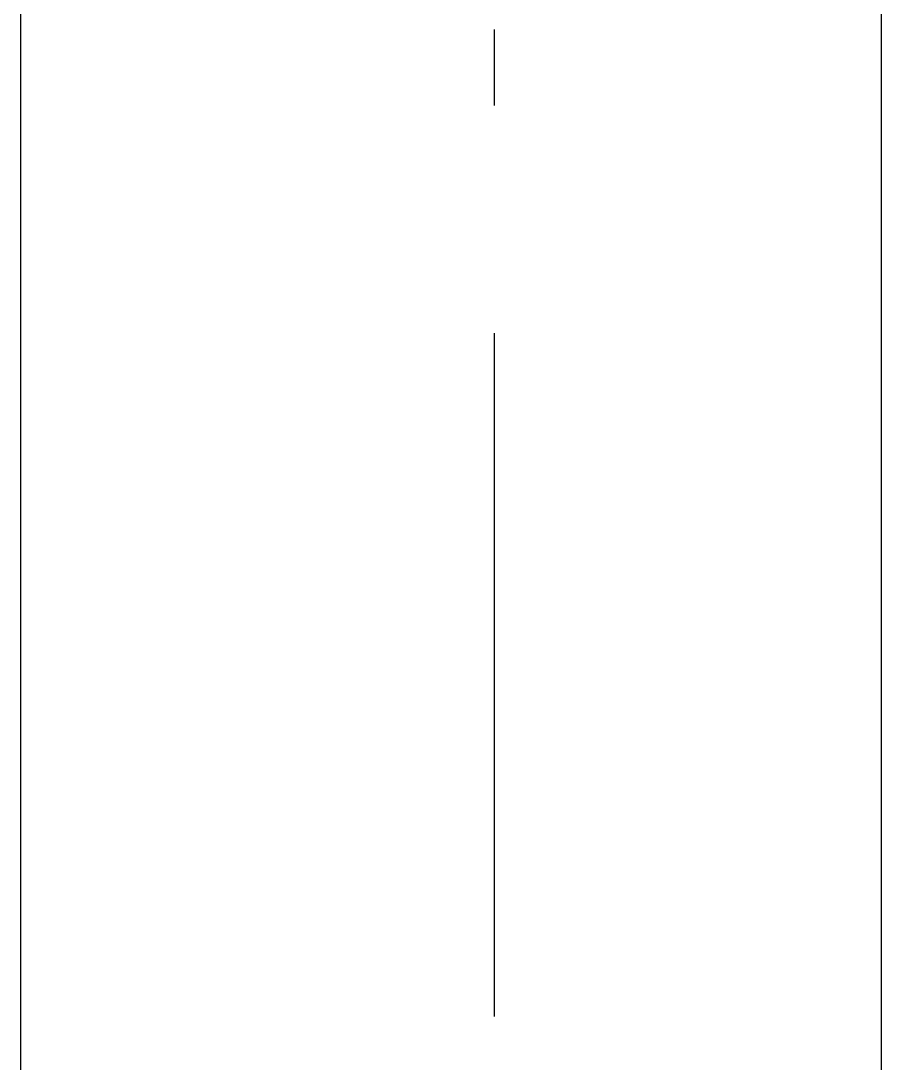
# Model space of a CAD drawing. Header units: centimetres. Extents: x -35664 to 50682, y -23001 to 23705.
# Drawn here: x 4994.69 to 5014.67, y -11519.11 to -11494.89 of the extents above; entities that cross this region are included whole.
import ezdxf

# ---------------------------------------------------------------- set-up
doc = ezdxf.new("R2010")
doc.units = ezdxf.units.CM
doc.linetypes.add('Style de ligne -6', pattern=[1.0416400000000001, 0.625, -0.20828, 0.06943000000000005, -0.13893])
doc.layers.add('B Général', color=252, linetype='Continuous')
doc.layers.add('prlm-Coupe', color=252, linetype='Continuous')

# ---------------------------------------------------------------- blocks, each defined once
blk = doc.blocks.new('B 90.Groupe-131-1')
at = {"layer": 'B Général', "flags": 128}
blk.add_lwpolyline([(4999.964720119699, -4106.249016135313), (5019.943213157364, -4106.249016135313), (5019.943213157364, -4196.249016135313), (4999.964720119699, -4196.249016135313)], close=True, dxfattribs=at)
blk = doc.blocks.new('B 90.axes 2')
at = {"layer": 'B Général', "linetype": 'Style de ligne -6', "ltscale": 25.4}
blk.add_line((-2654.84793045981, -1173.929897283853), (-2654.84793045981, 1361.070102716147), dxfattribs=at)
blk = doc.blocks.new('A$C373B78D5')
at = {"layer": 'B Général'}
for name, p in [('B 90.axes 2', (-15451.08502695741, 4932.774050145683)), ('B 90.Groupe-131-1', (-23116.89768107675, 10090.3660630748))]:
    blk.add_blockref(name, p, dxfattribs=at)

msp = doc.modelspace()

# ---------------------------------------------------------------- block references
at = {"layer": 'prlm-Coupe'}
msp.add_blockref('A$C373B78D5', (23111.6231628971, -17472.85068959289), dxfattribs=at)

doc.saveas('drawing.dxf')
